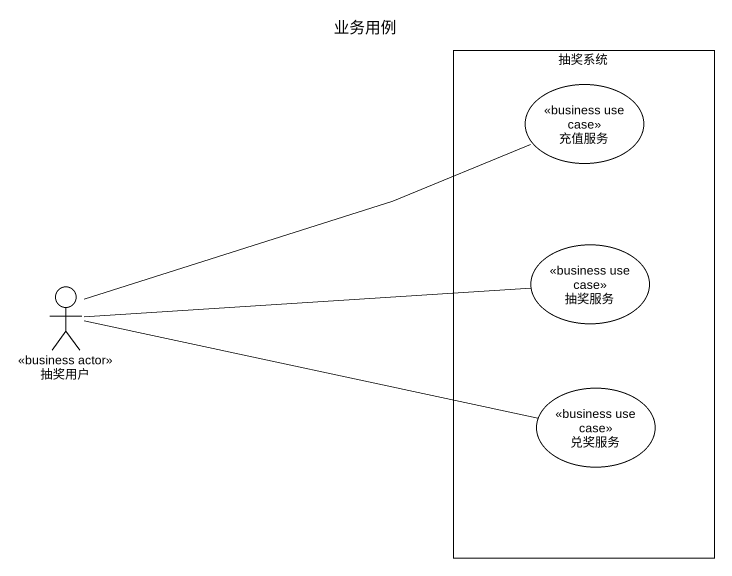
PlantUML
@startuml
title 业务用例
rectangle 抽奖系统 {
  usecase 充值服务 <<business use case>>
  usecase 抽奖服务 <<business use case>>
  usecase 兑奖服务 <<business use case>>
}
actor 抽奖用户 <<business actor>>
抽奖用户 -right- 抽奖系统
抽奖用户 -right- 抽奖服务
抽奖用户 -right- 兑奖服务
@enduml
